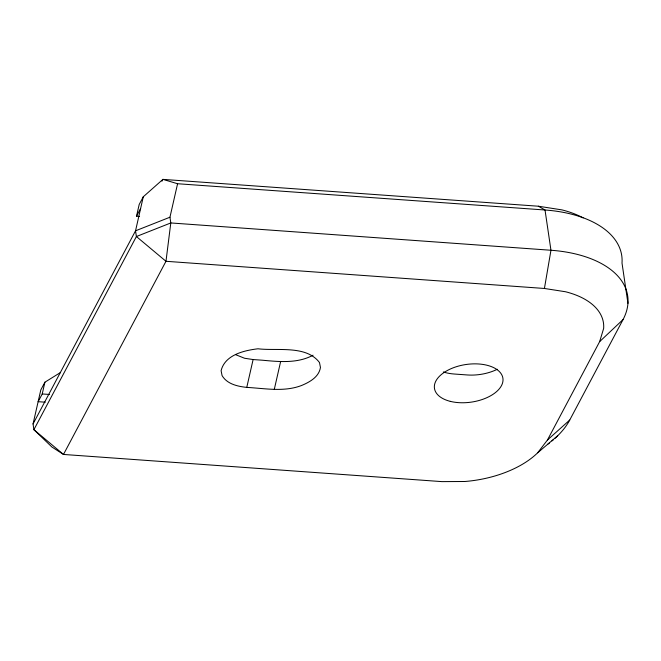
<?xml version="1.0" encoding="UTF-8"?>
<svg xmlns="http://www.w3.org/2000/svg" width="661" height="661" viewBox="0 0 661 661"><rect width="100%" height="100%" fill="white"/><g stroke="black" fill="none" stroke-linecap="round" stroke-linejoin="round"><path stroke-width="0.99" d="M143.288 196.771L135.538 230.805L136.389 236.531L165.977 261.293L544.424 288.469L550.96 250.255L545.019 210L538.368 206.215L162.92 179.379L143.288 196.771L139.19 204.497L136.513 216.238L139.587 216.461M557.677 435.773L537.657 452.793A82.79 45.452 -8.4 0 1 464.857 481.497L441.936 481.621L63.489 454.446L51.913 447.01L33.901 429.675L33.05 423.957L40.808 389.924L44.907 382.198L60.432 372.54M45.312 402.194L38.131 401.681L42.23 393.956L44.907 382.198M554.926 438.367A110.709 60.779 -8.4 0 0 569.741 420.032L623.034 319.594A110.709 60.779 -8.4 0 0 550.96 250.255L170.802 222.947L136.389 236.531L33.901 429.675L63.489 454.446L165.977 261.293L170.802 222.947L169.951 217.221L177.586 183.733L545.019 210A110.709 60.771 -8.4 0 1 622.009 263.053L627.95 303.341M246.768 387.396C264.978 388.379 284.04 392.246 301.647 385.462C309.703 382.099 319.015 376.935 320.453 367.45L319.486 362.542C306.167 344.877 277.099 351.14 258.005 348.785C244 350.437 224.889 354.916 221.105 370.697L222.071 375.597C227.078 384.132 237.654 386.412 246.768 387.396L253.113 359.551L262.45 360.22C279.306 361.79 297.557 363.591 313.058 355.213M274.29 389.379L280.636 361.534M537.657 452.793L547.44 440.019L599.659 341.605L603.65 328.426A82.79 45.452 -8.4 0 0 565.535 291.757L544.424 288.469M136.513 216.238L140.611 208.521M161.953 181.197L162.92 179.379L177.586 183.733M33.05 423.957L135.538 230.805L169.951 217.221M599.659 341.605L623.034 319.594M547.44 440.019L569.741 420.032M42.23 393.956L49.426 394.468M253.113 359.551L244.553 358.254L235.696 354.701M538.368 206.215L561.933 209.884A96.754 53.111 -8.4 0 1 583.126 217.882M553.464 439.648A110.709 60.779 -8.4 0 1 551.96 440.92M549.613 442.804A110.709 60.779 -8.4 0 1 547.986 444.043M497.328 369.268A34.595 18.995 -8.4 0 1 467.319 374.961L454.206 374.019A34.595 18.995 -8.4 0 1 443.324 371.953M450.298 401.359A34.595 18.995 -8.4 0 0 502.988 380.587A34.595 18.995 -8.4 0 0 452.76 367.987A34.595 18.995 -8.4 0 0 450.298 401.359"/></g></svg>
